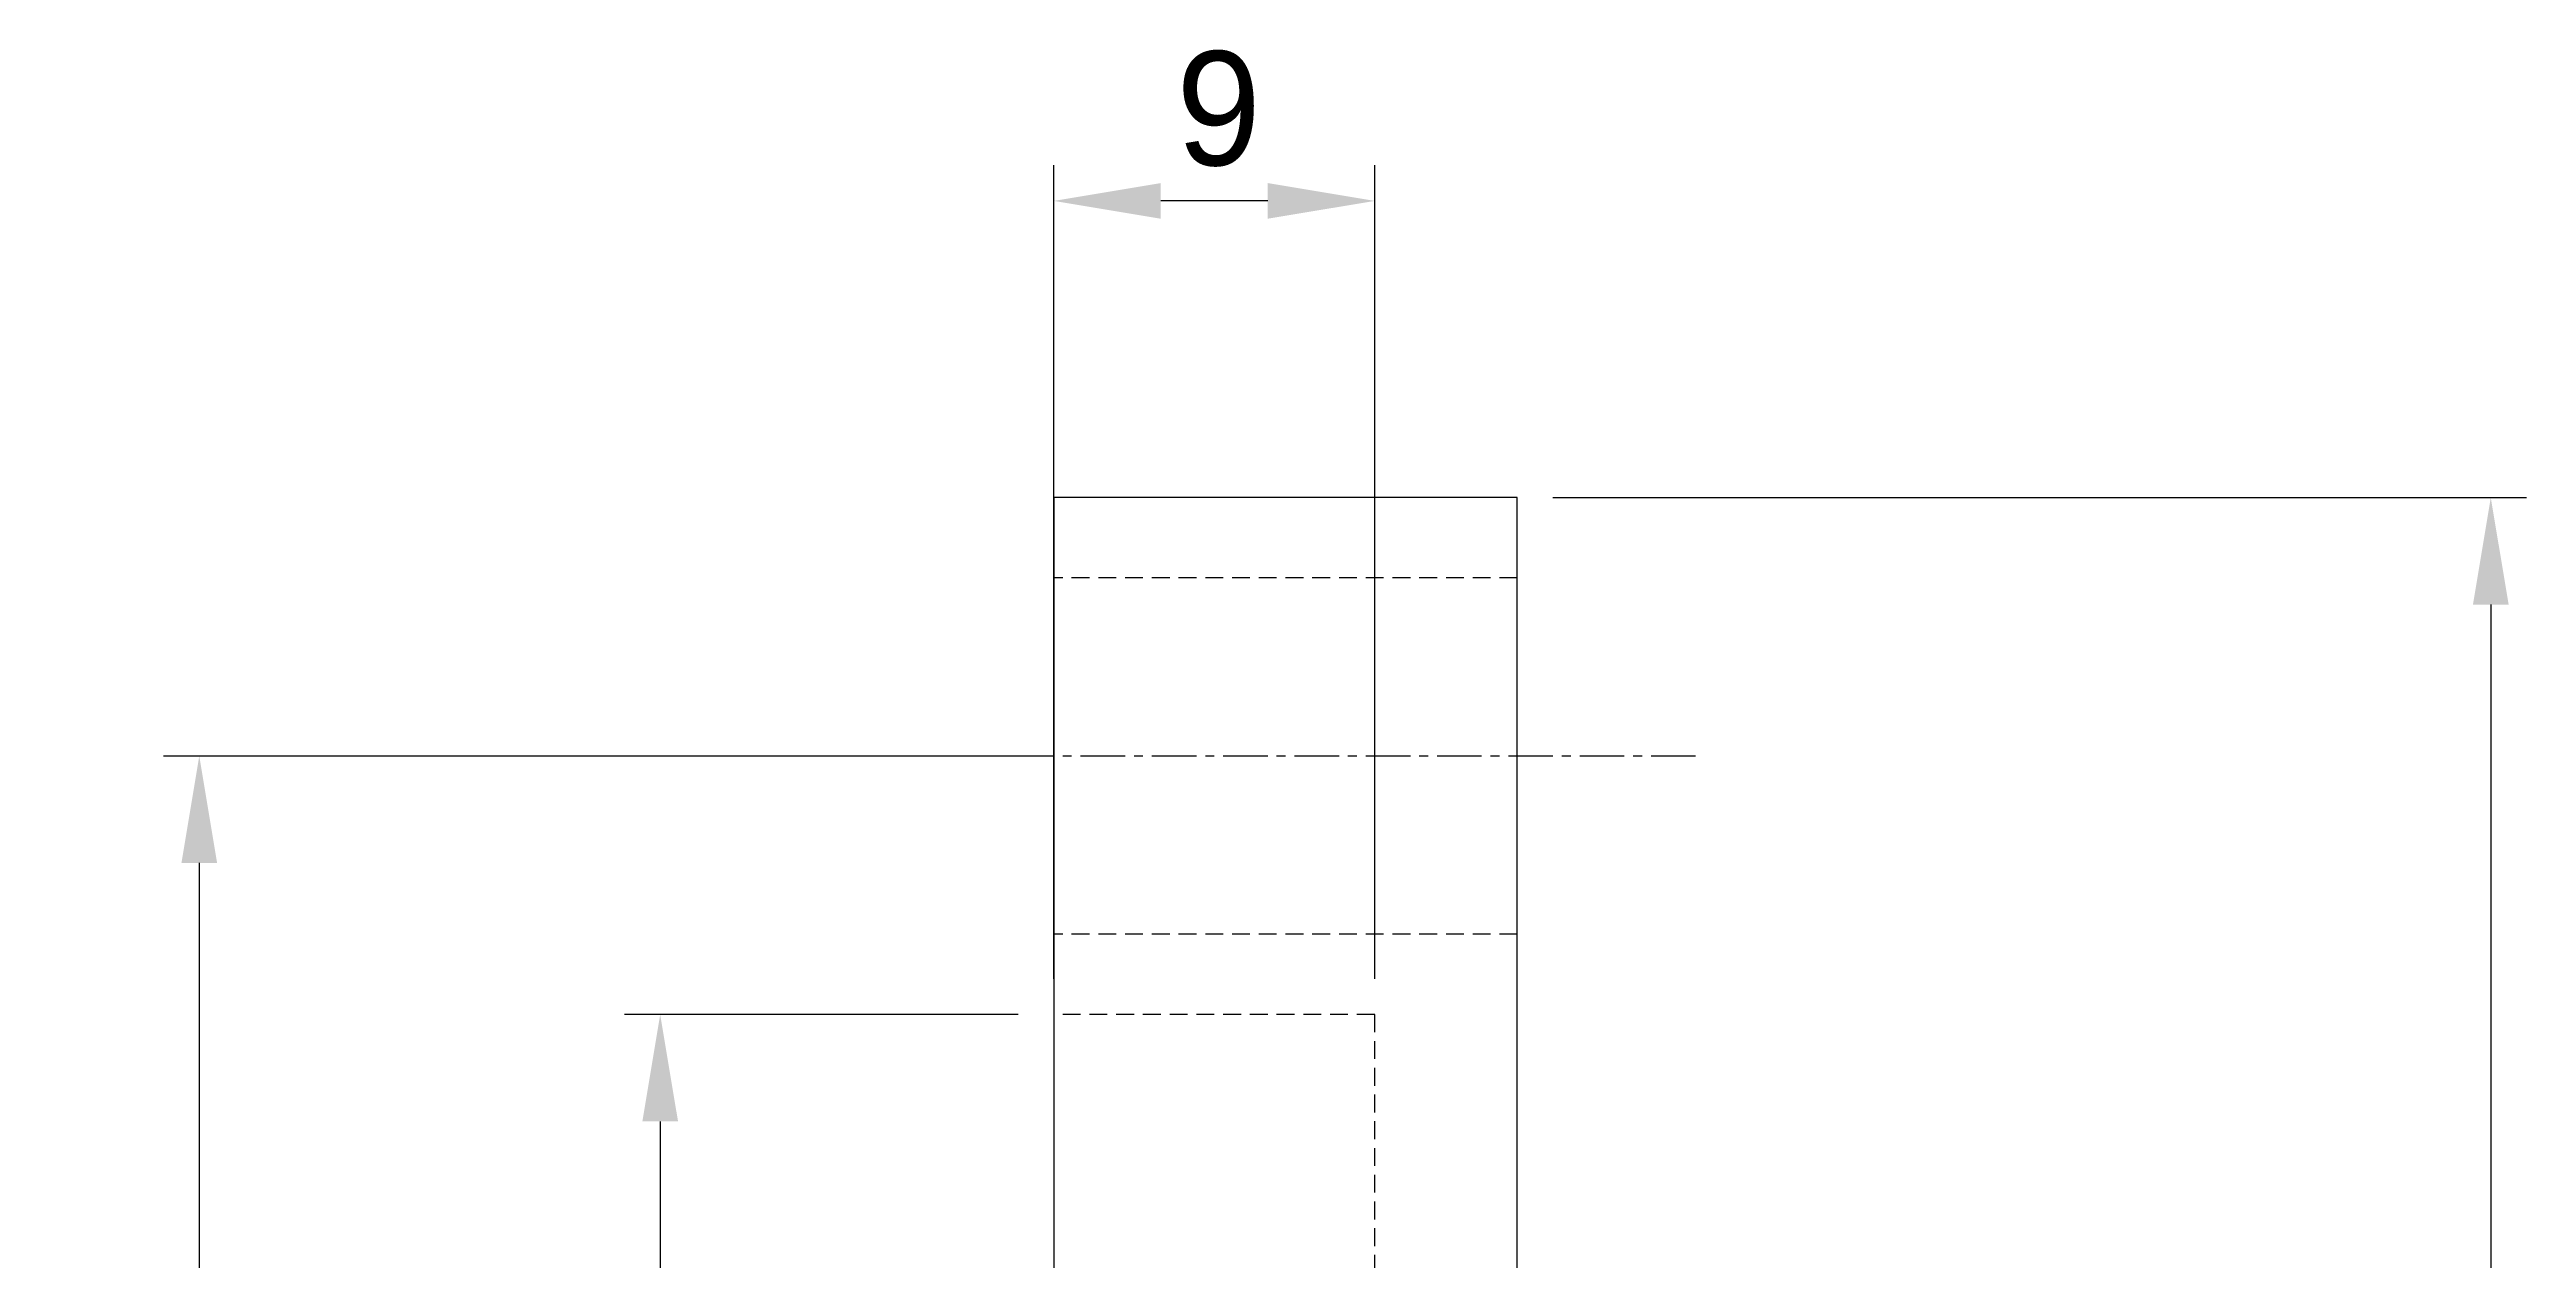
# Model space of a CAD drawing. Extents: x -57 to 252, y -57 to 174.
# Drawn here: x 182.6 to 252.1, y 140.3 to 174.3 of the extents above; entities that cross this region are included whole.
import ezdxf

# ---------------------------------------------------------------- set-up
doc = ezdxf.new("R2010")
doc.units = 0
doc.header["$MEASUREMENT"] = 0
doc.linetypes.add('CENTER', pattern=[2, 1.25, -0.25, 0.25, -0.25])
doc.linetypes.add('DASHED', pattern=[0.75, 0.5, -0.25])
doc.layers.get('0').update_dxf_attribs({"linetype": 'CONTINUOUS'})
doc.layers.get('DEFPOINTS').update_dxf_attribs({"linetype": 'CONTINUOUS'})
doc.layers.add('CENTER', color=1, linetype='CONTINUOUS')
doc.layers.add('SIZE', color=7, linetype='CONTINUOUS')
doc.dimstyles.get("Standard").update_dxf_attribs({"dimtxt": 0.18, "dimasz": 0.18, "dimexe": 0.18, "dimexo": 0.0625, "dimgap": 0.09, "dimtad": 0, "dimtih": 1, "dimtoh": 1, "dimdec": 4, "dimzin": 0, "dimdsep": 46, "dimtxsty": 'STANDARD', "dimcen": 0.09, "dimadec": 0, "dimazin": 0, "dimtfac": 1, "dimtdec": 4, "dimtofl": 0, "dimtmove": 2, "dimatfit": 3, "dimfxl": 1, "dimtolj": 1, "dimarcsym": 0})

# ---------------------------------------------------------------- blocks, each defined once
blk = doc.blocks.new('*U3')
at = {"layer": 'SIZE', "color": 0, "linetype": 'Continuous'}
blk.add_text('160', height=3.2, rotation=90, dxfattribs=at).set_placement((250.116, 78.256))
blk = doc.blocks.new('*D2')
at = {"layer": 'DEFPOINTS', "color": 0, "linetype": 'Continuous'}
for p in [(223.811, 161.722), (223.811, 1.722), (251.116, 1.722)]:
    blk.add_point(p, dxfattribs=at)
at = {"layer": 'SIZE', "color": 0, "linetype": 'Continuous'}
for p, q in [((224.811, 161.722), (252.116, 161.722)), ((251.116, 158.722), (251.116, 4.722)), ((224.811, 1.722), (252.116, 1.722))]:
    blk.add_line(p, q, dxfattribs=at)
for points in [[(250.616, 158.722), (251.616, 158.722), (251.116, 161.722)], [(250.616, 4.722), (251.616, 4.722), (251.116, 1.722)]]:
    blk.add_solid(points, dxfattribs=at)
at = {"layer": 'SIZE', "linetype": 'Continuous'}
blk.add_blockref('*U3', (0, 0), dxfattribs=at)
blk = doc.blocks.new('*U7')
at = {"layer": 'SIZE', "color": 0, "linetype": 'Continuous'}
blk.add_text('131', height=3.2, rotation=90, dxfattribs=at).set_placement((198.77, 78.522))
blk = doc.blocks.new('*D6')
at = {"layer": 'DEFPOINTS', "color": 0, "linetype": 'Continuous'}
for p in [(210.811, 147.222), (199.77, 16.222), (210.811, 16.222)]:
    blk.add_point(p, dxfattribs=at)
at = {"layer": 'SIZE', "color": 0, "linetype": 'Continuous'}
for p, q in [((209.811, 147.222), (198.77, 147.222)), ((199.77, 144.222), (199.77, 19.222)), ((209.811, 16.222), (198.77, 16.222))]:
    blk.add_line(p, q, dxfattribs=at)
for points in [[(199.27, 144.222), (200.27, 144.222), (199.77, 147.222)], [(199.27, 19.222), (200.27, 19.222), (199.77, 16.222)]]:
    blk.add_solid(points, dxfattribs=at)
at = {"layer": 'SIZE', "linetype": 'Continuous'}
blk.add_blockref('*U7', (0, 0), dxfattribs=at)
blk = doc.blocks.new('*U9')
at = {"layer": 'SIZE', "color": 0, "linetype": 'Continuous'}
blk.add_text('9', height=3.2, dxfattribs=at).set_placement((214.244, 171.047))
blk = doc.blocks.new('*D8')
at = {"layer": 'DEFPOINTS', "color": 0, "linetype": 'Continuous'}
for p in [(210.811, 170.047), (210.811, 147.222), (219.811, 147.222)]:
    blk.add_point(p, dxfattribs=at)
at = {"layer": 'SIZE', "color": 0, "linetype": 'Continuous'}
for p, q in [((210.811, 148.222), (210.811, 171.047)), ((219.811, 148.222), (219.811, 171.047)), ((216.811, 170.047), (213.811, 170.047))]:
    blk.add_line(p, q, dxfattribs=at)
for points in [[(213.811, 170.547), (213.811, 169.547), (210.811, 170.047)], [(216.811, 170.547), (216.811, 169.547), (219.811, 170.047)]]:
    blk.add_solid(points, dxfattribs=at)
at = {"layer": 'SIZE', "linetype": 'Continuous'}
blk.add_blockref('*U9', (0, 0), dxfattribs=at)
blk = doc.blocks.new('*U13')
at = {"layer": 'SIZE', "color": 0, "linetype": 'Continuous'}
blk.add_text('145.5', height=3.2, rotation=90, dxfattribs=at).set_placement((185.842, 75.856))
blk = doc.blocks.new('*D12')
at = {"layer": 'DEFPOINTS', "color": 0, "linetype": 'Continuous'}
for p in [(210.811, 154.472), (186.842, 8.972), (210.811, 8.972)]:
    blk.add_point(p, dxfattribs=at)
at = {"layer": 'SIZE', "color": 0, "linetype": 'Continuous'}
for p, q in [((209.811, 154.472), (185.842, 154.472)), ((186.842, 151.472), (186.842, 11.972)), ((209.811, 8.972), (185.842, 8.972))]:
    blk.add_line(p, q, dxfattribs=at)
for points in [[(186.342, 151.472), (187.342, 151.472), (186.842, 154.472)], [(186.342, 11.972), (187.342, 11.972), (186.842, 8.972)]]:
    blk.add_solid(points, dxfattribs=at)
at = {"layer": 'SIZE', "linetype": 'Continuous'}
blk.add_blockref('*U13', (0, 0), dxfattribs=at)

msp = doc.modelspace()

# ---------------------------------------------------------------- linework, layer by layer
at = {"color": 7, "linetype": 'Continuous'}
for p, q in [((223.81094, 161.72237), (210.81094, 161.72237)), ((210.81094, 161.72237), (210.81094, 1.72237)), ((223.81094, 1.72237), (223.81094, 161.72237))]:
    msp.add_line(p, q, dxfattribs=at)
at = {"color": 3, "linetype": 'DASHED'}
for p, q in [((223.81094, 159.47237), (210.81094, 159.47237)), ((223.81094, 149.47237), (210.81094, 149.47237)), ((219.81094, 147.22237), (210.81094, 147.22237)), ((219.81094, 16.22237), (219.81094, 147.22237))]:
    msp.add_line(p, q, dxfattribs=at)
at = {"layer": 'CENTER', "color": 1, "linetype": 'CENTER'}
msp.add_line((228.81094, 154.47237), (205.81094, 154.47237), dxfattribs=at)

# ---------------------------------------------------------------- dimensions: what is measured, and where the dimension line sits
at = {"layer": 'SIZE', "linetype": 'Continuous'}
dim = msp.add_linear_dim(base=(210.81094, 170.04695), p1=(219.81094, 147.22237), p2=(210.81094, 147.22237), dimstyle='STANDARD', dxfattribs=at)
dim.commit()
dim.dimension.update_dxf_attribs({"geometry": '*D8', "text_midpoint": (215.31094, 172.64695)})
for base, p1, p2, picture, middle in [((251.11639, 1.72237), (223.81094, 161.72237), (223.81094, 1.72237), '*D2', (248.51639, 81.72237)), ((186.84158, 8.97237), (210.81094, 154.47237), (210.81094, 8.97237), '*D12', (184.24158, 81.72237)), ((199.77042, 16.22237), (210.81094, 147.22237), (210.81094, 16.22237), '*D6', (197.17042, 81.72237))]:
    dim = msp.add_linear_dim(base=base, p1=p1, p2=p2, angle=90, dimstyle='STANDARD', dxfattribs=at)
    dim.commit()
    dim.dimension.update_dxf_attribs({"geometry": picture, "text_midpoint": middle})

doc.saveas('drawing.dxf')
